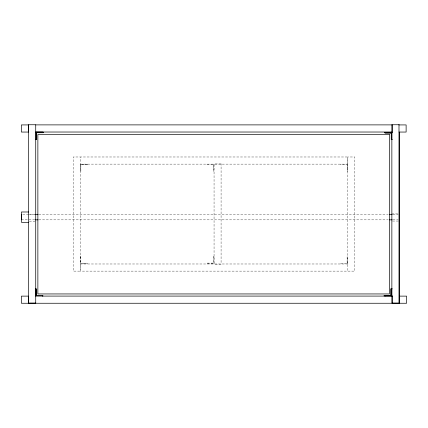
<?xml version="1.0" encoding="UTF-8"?>
<svg xmlns="http://www.w3.org/2000/svg" width="428" height="428" viewBox="0 0 428 428"><rect width="100%" height="100%" fill="white"/><g stroke="black" fill="none" stroke-linecap="round" stroke-linejoin="round"><path stroke-width="0.32" stroke-dasharray="2.14 1.6" d="M80.132 164.122L347.734 164.127L347.734 171.344L347.199 171.344L347.199 164.743L340.602 164.743L340.602 164.127M391.861 213.909L398.345 213.909M28.649 214.337L34.486 214.337M22.738 214.498L34.764 214.498M38.771 214.498L388.196 214.498M392.872 214.498L398.217 214.498M21.4 219.848L34.764 219.848M38.771 219.848L388.196 219.848M392.872 219.848L398.217 219.848M392.508 221.046L398.992 221.046M29.297 221.469L35.781 221.469M347.809 263.985L80.309 263.985L80.309 271.122L354.833 271.122L354.833 156.985L347.809 156.985L347.809 271.122M347.729 263.985L347.729 256.854L347.108 256.854L347.108 263.45L340.511 263.45L340.511 263.985M347.632 164.122L347.632 156.985L73.177 156.985L73.177 271.122L80.202 271.122L80.202 156.985M213.882 164.122L213.882 171.334L213.347 171.334L213.347 164.737L206.751 164.737L206.751 164.122M221.083 163.94L214.059 163.94L214.059 264.167L221.083 264.167L221.083 163.94M87.478 164.202L80.261 164.202L80.261 171.334L80.881 171.334L80.881 164.737L87.478 164.737L87.478 164.202M80.806 256.543L80.271 256.543L80.271 263.76L87.403 263.76L87.403 263.145L80.806 263.145L80.806 256.543M213.963 256.495L213.342 256.495L213.342 263.097L206.745 263.097L206.745 263.632L213.963 263.632L213.963 256.495"/><path stroke-width="0.64" d="M35.727 124.885L392.396 124.885L392.396 132.022L35.727 132.022M398.992 124.923L406.124 124.923L406.124 132.054L398.992 132.054M35.759 132.134L42.977 132.134L42.977 132.669L36.38 132.669L36.38 139.266L35.759 139.266M385.259 132.386L392.396 132.386M385.259 133.006L391.861 133.006M391.861 139.603L392.396 139.603M28.596 211.983L21.459 211.983L21.459 222.325L28.596 222.325M35.433 214.498L38.103 214.498M389.534 214.498L392.203 214.498M35.433 219.848L38.103 219.848M389.534 219.848L392.203 219.848M392.358 288.83L391.738 288.83L391.738 295.427L384.071 295.427L384.071 295.962L392.358 295.962M35.727 303.078L28.596 303.078L28.596 124.746L35.727 124.746L35.727 303.222M399.527 132.268L399.527 303.254M399.468 303.254L399.468 296.123L406.6 296.123L406.6 303.254L21.4 303.254L21.4 296.123L28.532 296.123L28.532 303.254M392.396 303.222L392.396 296.085L35.508 296.085L35.508 288.868L36.262 288.868L36.262 295.47M391.288 295.962L391.288 288.83L390.668 288.83L390.668 295.427M385.141 295.427L385.141 295.962M42.859 296.085L42.859 295.47L36.043 295.47L36.043 288.868M42.64 295.47L42.64 296.085M21.4 214.498L21.4 219.848M398.992 124.746L391.861 124.746L391.861 303.078L398.992 303.078L398.992 124.746M28.532 124.923L21.4 124.923L21.4 132.054L28.532 132.054L28.532 124.923M43.239 132.198L36.022 132.198L36.022 139.33L36.642 139.33L36.642 132.733L43.239 132.733L43.239 132.198M391.781 132.295L384.649 132.295L384.649 132.91L391.245 132.91L391.245 139.512L391.781 139.512L391.781 132.295M389.362 134.515L37.867 134.515L37.867 293.945L389.362 293.945L389.362 134.515"/></g></svg>
